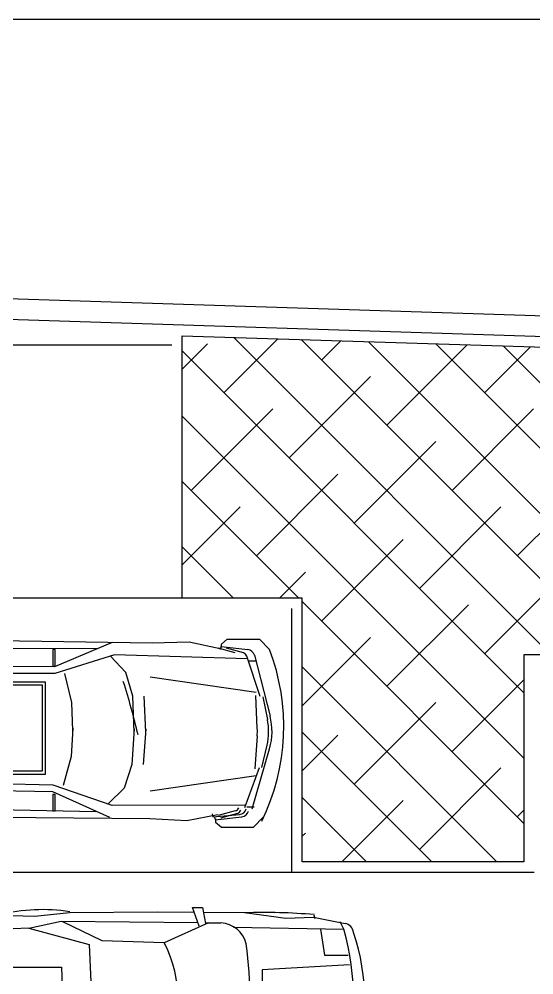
# Model space of a CAD drawing. Header units: millimetres. Extents: x 31778 to 54642, y 18502 to 28743.
# Drawn here: x 43125 to 43614, y 22061 to 22967 of the extents above; entities that cross this region are included whole.
import ezdxf

# ---------------------------------------------------------------- set-up
doc = ezdxf.new("R2010")
doc.units = ezdxf.units.MM
doc.layers.add('Plan Archi', color=8, linetype='Continuous')

msp = doc.modelspace()

# ---------------------------------------------------------------- linework, layer by layer
msp.add_lwpolyline([(42458.034, 19422.138), (42458.034, 22967.142), (47918.034, 22967.142), (47918.034, 19422.138)])
at = {"layer": 'Plan Archi', "color": 0}
for p, q in [((42679.444, 22716.124), (44991.526, 22642.286)), ((44971.956, 22622.9), (42688.701, 22695.819))]:
    msp.add_line(p, q, dxfattribs=at)
at = {"layer": 'Plan Archi'}
for p, q in [((43279.819, 22418.185), (43279.819, 22666.935)), ((43279.819, 22666.935), (44962.171, 22613.208)), ((42705.964, 22658.185), (43269.927, 22658.185)), ((43279.819, 22635.235), (43303.916, 22659.332)), ((43319.384, 22612.928), (43370.496, 22664.04)), ((43328.813, 22665.371), (43629.726, 22364.458)), ((43392.726, 22663.33), (43691.588, 22364.467)), ((43412.192, 22643.864), (43430.453, 22662.125)), ((43456.639, 22661.289), (43753.451, 22364.476)), ((43474.063, 22581.992), (43550.367, 22658.295)), ((43520.552, 22659.247), (43815.314, 22364.485)), ((43584.465, 22657.206), (43877.177, 22364.494)), ((43279.819, 22652.492), (43603.989, 22328.323)), ((43566.871, 22612.928), (43610.324, 22656.38)), ((43381.256, 22551.056), (43458.595, 22628.396)), ((43288.448, 22520.12), (43365.788, 22597.46)), ((43535.935, 22520.12), (43613.275, 22597.46)), ((43279.819, 22590.62), (43603.989, 22266.451)), ((43443.127, 22489.184), (43520.467, 22566.524)), ((43350.32, 22458.248), (43427.66, 22535.588)), ((43597.807, 22458.248), (43675.147, 22535.588)), ((43279.819, 22528.749), (43390.383, 22418.185)), ((43279.819, 22449.62), (43334.852, 22504.652)), ((43504.999, 22427.312), (43582.339, 22504.652)), ((43279.819, 22466.877), (43328.511, 22418.185)), ((43412.192, 22396.376), (43489.531, 22473.716)), ((43372.128, 22418.185), (43396.724, 22442.78)), ((43566.871, 22365.441), (43644.211, 22442.78)), ((43279.819, 22418.185), (42815.261, 22418.185)), ((43393.783, 22418.185), (43279.819, 22418.185)), ((43393.783, 22168.185), (43393.783, 22418.185)), ((43393.783, 22414.785), (43603.989, 22204.579)), ((43474.063, 22334.505), (43551.403, 22411.844)), ((43383.783, 22158.185), (43383.783, 22408.185)), ((42961.555, 22379.796), (43251.414, 22375.782)), ((43213.396, 22375.976), (43158.765, 22353.076)), ((43251.414, 22375.782), (43286.575, 22376.766)), ((43286.575, 22376.766), (43315.944, 22370.215)), ((43317, 22374.568), (43322.637, 22379.074)), ((43322.637, 22379.074), (43353.08, 22379.074)), ((43353.08, 22379.074), (43362.663, 22369.499)), ((43393.783, 22316.096), (43458.595, 22380.908)), ((42948.392, 22371.512), (43200.118, 22370.404)), ((43156.894, 22369.499), (43156.894, 22353.727)), ((43159.149, 22369.499), (43156.894, 22369.499)), ((43159.149, 22353.727), (43159.149, 22369.499)), ((43329.973, 22366.164), (43314.043, 22370.821)), ((43316.059, 22369.568), (43316.761, 22372.263)), ((43316.761, 22372.263), (43342.073, 22369.325)), ((43317, 22371.188), (43317, 22374.568)), ((43337.865, 22366.164), (43321.935, 22370.821)), ((43215.475, 22364.362), (43158.975, 22346.663)), ((43226.178, 22347.579), (43211.662, 22363.023)), ((43341.335, 22360.608), (43215.475, 22364.362)), ((43353.833, 22324.819), (43341.124, 22363.022)), ((43342.932, 22358.796), (43349.697, 22358.796)), ((43348.311, 22363.893), (43363.227, 22306.332)), ((44615.622, 22364.601), (43603.989, 22364.454)), ((43603.989, 22364.454), (43603.989, 22168.185)), ((43158.765, 22353.076), (42987.975, 22353.608)), ((43156.894, 22353.727), (43159.149, 22353.727)), ((43393.783, 22352.913), (43578.511, 22168.185)), ((43158.975, 22346.663), (42954.71, 22346.648)), ((43175.213, 22319.011), (43168.348, 22346.664)), ((43232.889, 22325.029), (43226.178, 22347.579)), ((43349.904, 22328.62), (43249.487, 22343.214)), ((43535.935, 22272.633), (43603.989, 22340.686)), ((43150.129, 22338.518), (42968.602, 22338.518)), ((43147.089, 22335.477), (42971.642, 22335.477)), ((43147.089, 22254.249), (43147.089, 22335.477)), ((43150.129, 22251.208), (43150.129, 22338.518)), ((43234.286, 22291.107), (43232.889, 22325.029)), ((43245.24, 22291.107), (43243.843, 22325.029)), ((43351.117, 22294.621), (43349.633, 22325.914)), ((43356.439, 22324.452), (43360.69, 22303.149)), ((43175.9, 22292.243), (43175.213, 22319.011)), ((43443.127, 22241.697), (43520.467, 22319.037)), ((43175.935, 22294.757), (43174.492, 22268.02)), ((43234.33, 22294.242), (43231.974, 22260.372)), ((43245.285, 22294.242), (43242.928, 22260.372)), ((43351.015, 22287.423), (43348.646, 22256.185)), ((43393.783, 22291.042), (43516.639, 22168.185)), ((43393.783, 22254.224), (43427.66, 22288.101)), ((43355.491, 22257.454), (43360.343, 22278.628)), ((43174.492, 22268.02), (43166.847, 22240.572)), ((43346.25, 22218.258), (43362.789, 22275.375)), ((43231.974, 22260.372), (43224.628, 22238.028)), ((42968.602, 22251.208), (43150.129, 22251.208)), ((42971.642, 22254.249), (43147.089, 22254.249)), ((43349.904, 22249.568), (43249.487, 22234.974)), ((43352.875, 22257.161), (43339.091, 22219.332)), ((43504.999, 22179.825), (43582.339, 22257.165)), ((43157.477, 22240.838), (42953.274, 22245.133)), ((43213.455, 22221.548), (43157.477, 22240.838)), ((43157.086, 22234.433), (42986.328, 22237.235)), ((43156.894, 22232.057), (43156.894, 22216.284)), ((43159.149, 22232.057), (43156.894, 22232.057)), ((43211.047, 22209.998), (43157.086, 22234.433)), ((43159.149, 22216.284), (43159.149, 22232.057)), ((43224.628, 22238.022), (43209.681, 22222.995)), ((43339.37, 22221.739), (43213.455, 22221.548)), ((43393.783, 22229.17), (43454.767, 22168.185)), ((43431.488, 22168.185), (43489.531, 22226.229)), ((42946.255, 22220.458), (43197.932, 22215.943)), ((43156.894, 22216.284), (43159.149, 22216.284)), ((43284.175, 22207.137), (43313.717, 22212.854)), ((43308.214, 22213.498), (43308.839, 22210.785)), ((43308.839, 22210.785), (43334.224, 22213.005)), ((43330.107, 22216.284), (43314.052, 22212.079)), ((43332.228, 22213.986), (43316.298, 22209.329)), ((43341.241, 22220.227), (43348.006, 22220.227)), ((43597.807, 22210.761), (43603.989, 22216.942)), ((42959.178, 22211.805), (43249.056, 22209.116)), ((43249.065, 22209.116), (43284.175, 22207.137)), ((43310.422, 22210.582), (43311.123, 22207.887)), ((43311.123, 22207.887), (43336.436, 22210.825)), ((43311.362, 22208.962), (43311.362, 22205.582)), ((43311.362, 22205.582), (43317, 22201.076)), ((43347.442, 22201.076), (43357.026, 22210.652)), ((43317, 22201.076), (43347.442, 22201.076)), ((43393.783, 22192.352), (43396.724, 22195.293)), ((43603.989, 22168.185), (43393.783, 22168.185)), ((42933.783, 22158.185), (43613.989, 22158.185)), ((43295.793, 22107.025), (43289.748, 22124.783)), ((43289.748, 22124.783), (43299.082, 22124.77)), ((43299.082, 22124.77), (43302.004, 22109.592)), ((43106.455, 22117.496), (43139.837, 22116.668)), ((43139.837, 22116.668), (43172.718, 22120.071)), ((43172.718, 22120.071), (43256.774, 22120.644)), ((43256.774, 22120.644), (43291.252, 22120.364)), ((43299.944, 22120.294), (43338.896, 22119.978)), ((43338.896, 22119.978), (43378.203, 22114.636)), ((43378.203, 22114.636), (43404.368, 22115.611)), ((43404.368, 22115.611), (43434.496, 22109.587)), ((43404.831, 22117.863), (43405.838, 22114.505)), ((43134.349, 22105.042), (43083.591, 22103.268)), ((43134.349, 22105.042), (43164.844, 22111.851)), ((43134.349, 22105.042), (43191.436, 22089.651)), ((43164.844, 22111.851), (43294.627, 22110.45)), ((43203.948, 22093.22), (43166.636, 22111.251)), ((43304.845, 22110.34), (43262.848, 22091.161)), ((43301.854, 22110.372), (43316.615, 22110.212)), ((43328.623, 22106.244), (43433.085, 22104.255)), ((43410.973, 22104.336), (43414.94, 22079.731)), ((43433.085, 22104.255), (43429.674, 22111.097)), ((43191.436, 22089.651), (43193.937, 22036.217)), ((43262.848, 22091.161), (43203.948, 22093.22)), ((43414.94, 22079.731), (43437.192, 22079.7)), ((43094.155, 22068.129), (43165.197, 22068.26)), ((43165.197, 22068.26), (43166.349, 22036.439)), ((43438.653, 22070.271), (43355.788, 22065.604)), ((43355.788, 22065.604), (43355.976, 22035.486))]:
    msp.add_line(p, q, dxfattribs=at)
for centre, radius, start, end in [((43341.23, 22362.058), 7.315, 14.527891, 83.379166), ((43172.885, 22296.482), 203.34, 333.80064, 21.043967), ((43336.497, 22361.483), 4.877, 18.399982, 73.703194), ((42616.378, 22143.285), 638.28, 13.149179, 17.852111), ((43303.299, 22291.698), 58.522, 347.094607, 11.284121), ((43306.577, 22291.652), 58.522, 343.850836, 14.527891), ((43292.661, 22291.849), 58.522, 355.662878, 2.715849), ((43328.871, 22221.002), 4.877, 284.675534, 339.978746), ((43330.859, 22218.667), 4.877, 286.296806, 341.600018), ((43333.586, 22220.293), 7.315, 274.999561, 343.850836), ((43335.592, 22218.092), 7.315, 276.620834, 345.472109)]:
    msp.add_arc(centre, radius, start, end, dxfattribs=at)
for centre, major_axis, start_param, end_param in [((43147.308, 21961.127), (114.281, 114.281), 0.6249229, 1.0409489), ((43357.434, 21563.598), (393.472, 393.472), 0.6995368, 0.8183883), ((43315.003, 22083.935), (18.616, 18.616), -0.5423083, 0.7241425), ((43197.143, 22036.547), (173.57, 173.57), -1.0648581, -0.5059382), ((43432.504, 22099.624), (-7.184, 7.184), -2.1972261, -0.9827504), ((43249.5, 22036.547), (143.957, 143.957), -1.1087313, -0.4620651), ((43154.775, 22036.547), (85.665, 85.665), -1.2500846, -0.3207117), ((42962.704, 22036.547), (269.869, 269.869), -0.9266358, -0.6441605)]:
    msp.add_ellipse(centre, major_axis=major_axis, ratio=1, start_param=start_param, end_param=end_param, dxfattribs=at)

doc.saveas('drawing.dxf')
